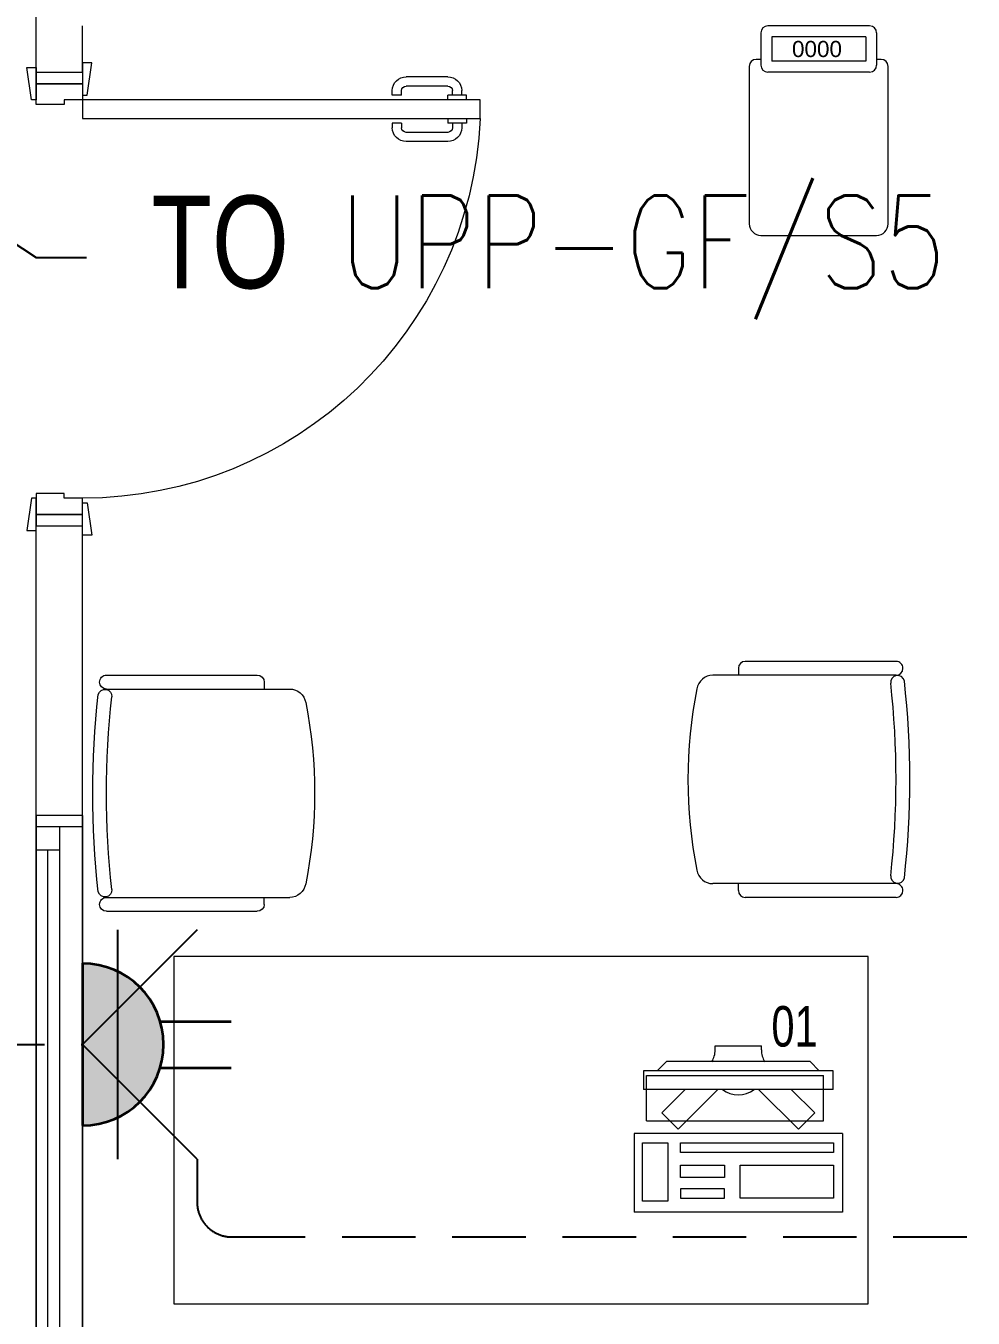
# Model space of a CAD drawing. Header units: inches. Extents: x -12418 to 57169, y -29325 to 19878.
# Drawn here: x 19575 to 21622, y -9238 to -6447 of the extents above; entities that cross this region are included whole.
import ezdxf
from ezdxf import colors
from ezdxf.entities.mleader import LeaderData, LeaderLine
from ezdxf.enums import TextEntityAlignment as Align
from ezdxf.math import Vec2, Vec3

# ---------------------------------------------------------------- set-up
doc = ezdxf.new("R2010")
doc.units = ezdxf.units.IN
doc.header["$LTSCALE"] = 25
doc.header["$MEASUREMENT"] = 0
doc.linetypes.add('DASHDOT', pattern=[25.4, 12.7, -6.35, 0, -6.35])
doc.linetypes.add('HIDDEN', pattern=[9.525, 6.35, -3.175])
doc.layers.get('0').update_dxf_attribs({"color": 8})
doc.layers.get('Defpoints').update_dxf_attribs({"color": 8})
for name, color, linetype, lineweight in [('00-Ground Floor$0$72_EGR_EQP_TAG', 142, 'Continuous', 5), ('00-Ground Floor$0$Aluminum', 251, 'Continuous', 5), ('00-Ground Floor$0$LOADING', 253, 'Continuous', 5), ('00-Ground Floor$0$Walls', 251, 'Continuous', 5), ('00-Ground Floor$0$Wooden Joinery', 251, 'Continuous', 5), ('E-LITE-CIRC @ 100', 6, 'Continuous', 25), ('E-LITE-CLNG-CNDT', 6, 'DASHDOT', 35), ('E-LITE-EXIT-NUMB', 6, 'Continuous', 25), ('E-POWR-FLOR-CNDT', 6, 'HIDDEN', 25), ('E-POWR-WALL @ 100', 4, 'Continuous', 35)]:
    doc.layers.add(name, color=color, linetype=linetype, lineweight=lineweight)
doc.styles.add('00-Ground Floor$0$Standard', font='arial.ttf')
doc.styles.add('00-Ground Floor$0$X3G_ENTITY_257CFD', font='swisscl.ttf', dxfattribs={"height": 200})
doc.styles.add('DC_Simplex', font='SIMPLEX.shx', dxfattribs={"width": 0.7})

# ---------------------------------------------------------------- blocks, each defined once
blk = doc.blocks.new('00-Ground Floor$0$A$C72370EFE')
at = {"layer": '00-Ground Floor$0$Wooden Joinery'}
for p, q in [((-0.01, -0.04), (-0.02, -0.04)), ((-0.01, -0.03), (-0.01, -0.07)), ((0, -0.03), (-0.01, -0.03)), ((0.04, -0.03), (0.05, -0.03)), ((0.05, -0.03), (0.05, -0.07)), ((0.05, -0.04), (0.06, -0.04)), ((-0.05, -0.07), (-0.05, -0.16)), ((-0.03, -0.07), (-0.03, -0.16)), ((-0.01, -0.06), (-0.02, -0.06)), ((0, -0.07), (-0.01, -0.07)), ((0.04, -0.07), (0.05, -0.07)), ((0.05, -0.06), (0.06, -0.06)), ((0.07, -0.07), (0.07, -0.16)), ((0.09, -0.07), (0.09, -0.16)), ((-0.01, -0.17), (-0.02, -0.17)), ((-0.01, -0.19), (-0.02, -0.19)), ((-0.01, -0.17), (-0.01, -0.19)), ((0.05, -0.17), (0.06, -0.17)), ((0.05, -0.17), (0.05, -0.19)), ((0.05, -0.19), (0.06, -0.19))]:
    blk.add_line(p, q, dxfattribs=at)
for centre, radius, start, end in [((-0.02, -0.07), 0.03, 90, 180), ((0.06, -0.07), 0.03, 0, 90), ((-0.02, -0.07), 0.01, 90, 180), ((0.06, -0.07), 0.01, 0, 90), ((-0.02, -0.16), 0.03, 180, 270), ((-0.02, -0.16), 0.01, 180, 270), ((0.06, -0.16), 0.01, 270, 0), ((0.06, -0.16), 0.03, 270, 0)]:
    blk.add_arc(centre, radius, start, end, dxfattribs=at)
blk = doc.blocks.new('00-Ground Floor$0$A$C5DAD61B4')
at = {"layer": '00-Ground Floor$0$Wooden Joinery'}
for points in [[(80, 959.1), (80, 969.1), (10, 979.1), (10, 959.1)], [(940, 959.1), (940, 969.1), (1010, 979.1), (1010, 959.1)], [(70, 859.1), (70, 849.1), (0, 839.1), (0, 859.1)], [(120, 859.1), (120, 0), (80, 0), (80, 859.1)], [(950, 859.1), (950, 849.1), (1020, 839.1), (1020, 859.1)]]:
    blk.add_lwpolyline(points, close=True, dxfattribs=at)
for points in [[(45, 859.1), (45, 959.1), (20, 959.1), (20, 859.1), (45, 859.1)], [(45, 859.1), (80, 859.1), (80, 899.1), (90, 899.1), (90, 959.1), (45, 959.1), (45, 859.1)], [(975, 859.1), (940, 859.1), (940, 899.1), (930, 899.1), (930, 959.1), (975, 959.1), (975, 859.1)], [(975, 859.1), (975, 959.1), (1000, 959.1), (1000, 859.1), (975, 859.1)]]:
    blk.add_lwpolyline(points, dxfattribs=at)
blk.add_arc((80, 859.1), 860, 272.666, 0, dxfattribs=at)
at = {"layer": '00-Ground Floor$0$Wooden Joinery', "xscale": 999.9999999998854, "yscale": 999.9999999998854, "zscale": 999.9999999998854, "rotation": 180}
blk.add_blockref('00-Ground Floor$0$A$C72370EFE', (120, 0), dxfattribs=at)
blk = doc.blocks.new('00-Ground Floor$0$GF21016-P')
at = {"layer": '00-Ground Floor$0$LOADING', "extrusion": (-1.24384e-09, -1.20261e-09, -1)}
for p, q in [((0.0128, 0.0179), (0.0128, 0.4136)), ((0.4628, 0.0179), (0.4628, 0.4136)), ((-0.0172, 0.0179), (-0.0172, 0.3435)), ((-0.0022, 0.3585), (0.0128, 0.3585)), ((0.4778, 0.3585), (0.4628, 0.3585)), ((0.4928, 0.0179), (0.4928, 0.3435)), ((0.4778, 0.0029), (0.4778, 0.0029))]:
    blk.add_line(p, q, dxfattribs=at)
for centre, radius, start, end in [((-0.0478, 0.4136), 0.035, 0, 80.6557), ((-0.2378, -0.5362), 1.0036, 78.7568, 101.2432), ((-0.4278, 0.4136), 0.035, 99.3443, 180), ((0.0022, 0.3435), 0.015, 0, 90), ((-0.4778, 0.3435), 0.015, 90, 180), ((-0.0284, 0.0145), 0.015, 284.3864, 95.5209), ((-0.2378, 1.8928), 1.8749, 263.6341, 276.3659), ((-0.4471, 0.0145), 0.015, 84.4791, 255.6136), ((0.0022, 0.0179), 0.015, 270, 0), ((0.0022, 0.0179), 0.015, 180, 270), ((-0.2378, 1.8734), 1.8855, 263.5119, 276.4881), ((-0.4778, 0.0179), 0.015, 270, 0), ((-0.4778, 0.0179), 0.015, 180, 270)]:
    blk.add_arc(centre, radius, start, end, dxfattribs=at)
blk = doc.blocks.new('00-Ground Floor$0$ITCWLS1-P')
at = {"layer": '00-Ground Floor$0$LOADING'}
for p, q in [((-0.17, 0.45), (-0.17, 0)), ((-0.17, 0.45), (0, 0.45)), ((0, 0.45), (0, 0)), ((-0.2651, 0.43, 0), (-0.3051, 0.43, 0)), ((-0.3051, 0.43, 0), (-0.3051, 0.02, 0)), ((-0.2651, 0.43, 0), (-0.2651, 0.02, 0)), ((-0.1496, 0.4305), (-0.1291, 0.4305)), ((-0.1291, 0.4305), (-0.1291, 0.4089)), ((-0.3251, 0.38, 0), (-0.3051, 0.4, 0)), ((-0.197, 0.4094), (-0.295, 0.4094)), ((-0.295, 0.0264), (-0.295, 0.4094)), ((-0.197, 0.0264), (-0.197, 0.4094)), ((-0.3251, 0.38, 0), (-0.3251, 0.07, 0)), ((-0.3503, 0.275), (-0.3596, 0.275)), ((-0.3596, 0.175), (-0.3596, 0.275)), ((-0.3503, 0.175), (-0.3596, 0.175)), ((-0.3251, 0.07, 0), (-0.3051, 0.05, 0)), ((-0.3051, 0.02, 0), (-0.2651, 0.02, 0)), ((-0.197, 0.0264), (-0.295, 0.0264)), ((-0.17, 0), (0, 0))]:
    blk.add_line(p, q, dxfattribs=at)
at = {"layer": '00-Ground Floor$0$LOADING', "extrusion": (2.48281e-10, 3.18408e-10, -1)}
for p, q in [((-0.2651, 0.3395), (-0.2144, 0.3902)), ((-0.1791, 0.3548), (-0.2144, 0.3902)), ((-0.2651, 0.2688), (-0.1791, 0.3548))]:
    blk.add_line(p, q, dxfattribs=at)
at = {"layer": '00-Ground Floor$0$LOADING', "extrusion": (2.48281e-10, -3.18408e-10, -1)}
for p, q in [((-0.2651, 0.1812), (-0.1791, 0.0952)), ((-0.2651, 0.1105), (-0.2144, 0.0598)), ((-0.1791, 0.0952), (-0.2144, 0.0598))]:
    blk.add_line(p, q, dxfattribs=at)
at = {"layer": '00-Ground Floor$0$LOADING'}
for points in [[(-0.1291, 0.4089), (-0.1291, 0.1), (-0.1496, 0.1), (-0.1496, 0.4305)], [(-0.1496, 0.1), (-0.1496, 0.1), (-0.1496, 0.1), (-0.1496, 0.1), (-0.1496, 0.1), (-0.1496, 0.1), (-0.1496, 0.1), (-0.1496, 0.1), (-0.1496, 0.1)], [(-0.1496, 0.1), (-0.1496, 0.1), (-0.1496, 0.1), (-0.1496, 0.1), (-0.1496, 0.1), (-0.1496, 0.1), (-0.1496, 0.1), (-0.1496, 0.1), (-0.1496, 0.1), (-0.1496, 0.1), (-0.1496, 0.1), (-0.1496, 0.1), (-0.1496, 0.1), (-0.1496, 0.1), (-0.1496, 0.1), (-0.1496, 0.1), (-0.1496, 0.1), (-0.1496, 0.1)], [(-0.1496, 0.1), (-0.1496, 0.1), (-0.1496, 0.1), (-0.1496, 0.1), (-0.1496, 0.1), (-0.1496, 0.1), (-0.1496, 0.1), (-0.1496, 0.1), (-0.1496, 0.1), (-0.1496, 0.1)], [(-0.1496, 0.1), (-0.1496, 0.1), (-0.1496, 0.1), (-0.1496, 0.1), (-0.1496, 0.1), (-0.1496, 0.1), (-0.1496, 0.1)], [(-0.1496, 0.1), (-0.1496, 0.1), (-0.1496, 0.1), (-0.1496, 0.1), (-0.1496, 0.1), (-0.1496, 0.1), (-0.1496, 0.1), (-0.1496, 0.1), (-0.1496, 0.1), (-0.1496, 0.1)], [(-0.1496, 0.1), (-0.1496, 0.1), (-0.1496, 0.1), (-0.1496, 0.1), (-0.1496, 0.1), (-0.1496, 0.1), (-0.1496, 0.1), (-0.1496, 0.1), (-0.1496, 0.1), (-0.1496, 0.1), (-0.1496, 0.1), (-0.1496, 0.1), (-0.1496, 0.1), (-0.1496, 0.1), (-0.1496, 0.1)], [(-0.1496, 0.1), (-0.1496, 0.1), (-0.1496, 0.1), (-0.1496, 0.1), (-0.1496, 0.1), (-0.1496, 0.1), (-0.1496, 0.1), (-0.1496, 0.1), (-0.1496, 0.1), (-0.1496, 0.1)], [(-0.1496, 0.1), (-0.1496, 0.1), (-0.1496, 0.1), (-0.1496, 0.1), (-0.1496, 0.1), (-0.1496, 0.1), (-0.1496, 0.1), (-0.1496, 0.1), (-0.1496, 0.1), (-0.1496, 0.1)], [(-0.1496, 0.1), (-0.1496, 0.1), (-0.1496, 0.1), (-0.1496, 0.1), (-0.1496, 0.1), (-0.1496, 0.1), (-0.1496, 0.1), (-0.1496, 0.1), (-0.1496, 0.1), (-0.1496, 0.1), (-0.1496, 0.1), (-0.1496, 0.1), (-0.1496, 0.1), (-0.1496, 0.1), (-0.1496, 0.1), (-0.1496, 0.1), (-0.1496, 0.1), (-0.1496, 0.1), (-0.1496, 0.1), (-0.1496, 0.1), (-0.1496, 0.1), (-0.1496, 0.1), (-0.1496, 0.1), (-0.1496, 0.1), (-0.1496, 0.1), (-0.1496, 0.1), (-0.1496, 0.1), (-0.1496, 0.1), (-0.1496, 0.1), (-0.1496, 0.1), (-0.1496, 0.1), (-0.1496, 0.1), (-0.1496, 0.1), (-0.1496, 0.1), (-0.1496, 0.1), (-0.1496, 0.1), (-0.1496, 0.1), (-0.1496, 0.1), (-0.1496, 0.1), (-0.1496, 0.1), (-0.1496, 0.1), (-0.1496, 0.1), (-0.1496, 0.1), (-0.1496, 0.1), (-0.1496, 0.1), (-0.1496, 0.1), (-0.1496, 0.1), (-0.1496, 0.1), (-0.1496, 0.1), (-0.1496, 0.1), (-0.1496, 0.1), (-0.1496, 0.1), (-0.1496, 0.1), (-0.1496, 0.1)], [(-0.1496, 0.1), (-0.1496, 0.1), (-0.1496, 0.1), (-0.1496, 0.1), (-0.1496, 0.1), (-0.1496, 0.1), (-0.1496, 0.1), (-0.1496, 0.1), (-0.1496, 0.1), (-0.1496, 0.1), (-0.1496, 0.1), (-0.1496, 0.1), (-0.1496, 0.1), (-0.1496, 0.1), (-0.1496, 0.1), (-0.1496, 0.1), (-0.1496, 0.1), (-0.1496, 0.1), (-0.1496, 0.1), (-0.1496, 0.1), (-0.1496, 0.1), (-0.1496, 0.1), (-0.1496, 0.1), (-0.1496, 0.1), (-0.1496, 0.1), (-0.1496, 0.1), (-0.1496, 0.1), (-0.1496, 0.1), (-0.1496, 0.1), (-0.1496, 0.1), (-0.1496, 0.1), (-0.1496, 0.1), (-0.1496, 0.1), (-0.1496, 0.1), (-0.1496, 0.1), (-0.1496, 0.1), (-0.1496, 0.1), (-0.1496, 0.1), (-0.1496, 0.1), (-0.1496, 0.1), (-0.1496, 0.1), (-0.1496, 0.1), (-0.1496, 0.1), (-0.1496, 0.1), (-0.1496, 0.1), (-0.1496, 0.1), (-0.1496, 0.1), (-0.1496, 0.1), (-0.1496, 0.1), (-0.1496, 0.1), (-0.1496, 0.1), (-0.1496, 0.1), (-0.1496, 0.1), (-0.1496, 0.1), (-0.1496, 0.1), (-0.1496, 0.1), (-0.1496, 0.1), (-0.1496, 0.1), (-0.1496, 0.1), (-0.1496, 0.1), (-0.1496, 0.1), (-0.1496, 0.1), (-0.1496, 0.1), (-0.1496, 0.1), (-0.1496, 0.1), (-0.1496, 0.1), (-0.1496, 0.1), (-0.1496, 0.1), (-0.1496, 0.1), (-0.1496, 0.1), (-0.1496, 0.1), (-0.1496, 0.1), (-0.1496, 0.1), (-0.1496, 0.1), (-0.1496, 0.1), (-0.1496, 0.1), (-0.1496, 0.1), (-0.1496, 0.1), (-0.1496, 0.1), (-0.1496, 0.1), (-0.1496, 0.1), (-0.1496, 0.1), (-0.1496, 0.1), (-0.1496, 0.1), (-0.1496, 0.1), (-0.1496, 0.1), (-0.1496, 0.1), (-0.1496, 0.1), (-0.1496, 0.1)], [(-0.1496, 0.1), (-0.1496, 0.1), (-0.1496, 0.1), (-0.1496, 0.1), (-0.1496, 0.1), (-0.1496, 0.1), (-0.1496, 0.1), (-0.1496, 0.1), (-0.1496, 0.1), (-0.1496, 0.1), (-0.1496, 0.1), (-0.1496, 0.1)], [(-0.1496, 0.1), (-0.1496, 0.1), (-0.1496, 0.1), (-0.1496, 0.1), (-0.1496, 0.1), (-0.1496, 0.1), (-0.1496, 0.1)], [(-0.1496, 0.1), (-0.1496, 0.1), (-0.1496, 0.1), (-0.1496, 0.1), (-0.1496, 0.1), (-0.1496, 0.1), (-0.1496, 0.1), (-0.1496, 0.1), (-0.1496, 0.1), (-0.1496, 0.1), (-0.1496, 0.1), (-0.1496, 0.1), (-0.1496, 0.1), (-0.1496, 0.1), (-0.1496, 0.1), (-0.1496, 0.1), (-0.1496, 0.1)], [(-0.1496, 0.1), (-0.1496, 0.1), (-0.1496, 0.1), (-0.1496, 0.1), (-0.1496, 0.1), (-0.1496, 0.1), (-0.1496, 0.1), (-0.1496, 0.1), (-0.1496, 0.1), (-0.1496, 0.1), (-0.1496, 0.1), (-0.1496, 0.1), (-0.1496, 0.1), (-0.1496, 0.1), (-0.1496, 0.1), (-0.1496, 0.1), (-0.1496, 0.1), (-0.1496, 0.1), (-0.1496, 0.1), (-0.1496, 0.1), (-0.1496, 0.1), (-0.1496, 0.1), (-0.1496, 0.1), (-0.1496, 0.1), (-0.1496, 0.1), (-0.1496, 0.1), (-0.1496, 0.1), (-0.1496, 0.1), (-0.1496, 0.1), (-0.1496, 0.1), (-0.1496, 0.1), (-0.1496, 0.1), (-0.1496, 0.1), (-0.1496, 0.1), (-0.1496, 0.1), (-0.1496, 0.1), (-0.1496, 0.1), (-0.1496, 0.1), (-0.1496, 0.1), (-0.1496, 0.1), (-0.1496, 0.1), (-0.1496, 0.1), (-0.1496, 0.1), (-0.1496, 0.1), (-0.1496, 0.1), (-0.1496, 0.1), (-0.1496, 0.1), (-0.1496, 0.1), (-0.1496, 0.1), (-0.1496, 0.1), (-0.1496, 0.1), (-0.1496, 0.1), (-0.1496, 0.1), (-0.1496, 0.1), (-0.1496, 0.1), (-0.1496, 0.1), (-0.1496, 0.1), (-0.1496, 0.1), (-0.1496, 0.1), (-0.1496, 0.1), (-0.1496, 0.1), (-0.1496, 0.1), (-0.1496, 0.1), (-0.1496, 0.1), (-0.1496, 0.1), (-0.1496, 0.1), (-0.1496, 0.1), (-0.1496, 0.1), (-0.1496, 0.1), (-0.1496, 0.1), (-0.1496, 0.1), (-0.1496, 0.1), (-0.1496, 0.1), (-0.1496, 0.1), (-0.1496, 0.1), (-0.1496, 0.1), (-0.1496, 0.1), (-0.1496, 0.1), (-0.1496, 0.1), (-0.1496, 0.1), (-0.1496, 0.1), (-0.1496, 0.1), (-0.1496, 0.1), (-0.1496, 0.1), (-0.1496, 0.1), (-0.1496, 0.1), (-0.1496, 0.1), (-0.1496, 0.1), (-0.1496, 0.1), (-0.1496, 0.1), (-0.1496, 0.1), (-0.1496, 0.1), (-0.1496, 0.1), (-0.1496, 0.1), (-0.1496, 0.1), (-0.1496, 0.1), (-0.1496, 0.1), (-0.1496, 0.1), (-0.1496, 0.1), (-0.1496, 0.1), (-0.1496, 0.1), (-0.1496, 0.1), (-0.1496, 0.1), (-0.1496, 0.1), (-0.1496, 0.1), (-0.1496, 0.1), (-0.1496, 0.1), (-0.1496, 0.1), (-0.1496, 0.1), (-0.1496, 0.1), (-0.1496, 0.1)], [(-0.1496, 0.1), (-0.1496, 0.1), (-0.1496, 0.1), (-0.1496, 0.1), (-0.1496, 0.1), (-0.1496, 0.1), (-0.1496, 0.1), (-0.1496, 0.1)]]:
    blk.add_lwpolyline(points, dxfattribs=at)
for points in [[(-0.1019, 0.4305), (-0.0304, 0.4305), (-0.0304, 0.2294), (-0.1019, 0.2294)], [(-0.1019, 0.1954), (-0.0747, 0.1954), (-0.0747, 0.1), (-0.1019, 0.1)], [(-0.0304, 0.1954), (-0.0508, 0.1954), (-0.0508, 0.1), (-0.0304, 0.1)], [(-0.1496, 0.1), (-0.1496, 0.1), (-0.1496, 0.1), (-0.1496, 0.1), (-0.1496, 0.1), (-0.1496, 0.1), (-0.1496, 0.1), (-0.1496, 0.1), (-0.1496, 0.1), (-0.1496, 0.1), (-0.1496, 0.1), (-0.1496, 0.1), (-0.1496, 0.1), (-0.1496, 0.1), (-0.1496, 0.1), (-0.1496, 0.1), (-0.1496, 0.1), (-0.1496, 0.1), (-0.1496, 0.1), (-0.1496, 0.1), (-0.1496, 0.1), (-0.1496, 0.1), (-0.1496, 0.1), (-0.1496, 0.1), (-0.1496, 0.1), (-0.1496, 0.1), (-0.1496, 0.1), (-0.1496, 0.1), (-0.1496, 0.1), (-0.1496, 0.1), (-0.1496, 0.1), (-0.1496, 0.1), (-0.1496, 0.1), (-0.1496, 0.1), (-0.1496, 0.1), (-0.1496, 0.1), (-0.1496, 0.1), (-0.1496, 0.1), (-0.1496, 0.1), (-0.1496, 0.1), (-0.1496, 0.1), (-0.1496, 0.1), (-0.1496, 0.1), (-0.1496, 0.1), (-0.1496, 0.1), (-0.1496, 0.1), (-0.1496, 0.1), (-0.1496, 0.1), (-0.1496, 0.1), (-0.1496, 0.1), (-0.1496, 0.1), (-0.1496, 0.1), (-0.1496, 0.1), (-0.1496, 0.1), (-0.1496, 0.1), (-0.1496, 0.1), (-0.1496, 0.1), (-0.1496, 0.1), (-0.1496, 0.1), (-0.1496, 0.1), (-0.1496, 0.1), (-0.1496, 0.1), (-0.1496, 0.1), (-0.1496, 0.1), (-0.1496, 0.1), (-0.1496, 0.1), (-0.1496, 0.1), (-0.1496, 0.1), (-0.1496, 0.1), (-0.1496, 0.1), (-0.1496, 0.1), (-0.1496, 0.1), (-0.1496, 0.1), (-0.1496, 0.1), (-0.1496, 0.1), (-0.1496, 0.1), (-0.1496, 0.1), (-0.1496, 0.1), (-0.1496, 0.1), (-0.1496, 0.1), (-0.1496, 0.1), (-0.1496, 0.1), (-0.1496, 0.1), (-0.1496, 0.1), (-0.1496, 0.1), (-0.1496, 0.1), (-0.1496, 0.1), (-0.1496, 0.1), (-0.1496, 0.1), (-0.1496, 0.1), (-0.1496, 0.1), (-0.1496, 0.1), (-0.1496, 0.1), (-0.1496, 0.1), (-0.1496, 0.1), (-0.1496, 0.1), (-0.1496, 0.1), (-0.1496, 0.1), (-0.1496, 0.1), (-0.1496, 0.1), (-0.1496, 0.1), (-0.1496, 0.1), (-0.1496, 0.1), (-0.1496, 0.1), (-0.1496, 0.1), (-0.1496, 0.1), (-0.1496, 0.1), (-0.1496, 0.1), (-0.1496, 0.1), (-0.1496, 0.1), (-0.1496, 0.1), (-0.1496, 0.1), (-0.1496, 0.1), (-0.1496, 0.1), (-0.1496, 0.1), (-0.1496, 0.1), (-0.1496, 0.1), (-0.1496, 0.1), (-0.1496, 0.1), (-0.1496, 0.1), (-0.1496, 0.1), (-0.1496, 0.1), (-0.1496, 0.1), (-0.1496, 0.1), (-0.1496, 0.1), (-0.1496, 0.1), (-0.1496, 0.1), (-0.1496, 0.1), (-0.1496, 0.1), (-0.1496, 0.1), (-0.1496, 0.1), (-0.1496, 0.1), (-0.1496, 0.1), (-0.1496, 0.1), (-0.1496, 0.1), (-0.1496, 0.1), (-0.1496, 0.1), (-0.1496, 0.1), (-0.1496, 0.1), (-0.1496, 0.1), (-0.1496, 0.1), (-0.1496, 0.1), (-0.1496, 0.1), (-0.1496, 0.1), (-0.1496, 0.1), (-0.1496, 0.1), (-0.1496, 0.1), (-0.1496, 0.1), (-0.1496, 0.1), (-0.1496, 0.1), (-0.1496, 0.1), (-0.1496, 0.1), (-0.1496, 0.1), (-0.1496, 0.1), (-0.1496, 0.1), (-0.1496, 0.1), (-0.1496, 0.1), (-0.1496, 0.1), (-0.1496, 0.1), (-0.1496, 0.1), (-0.1496, 0.1), (-0.1496, 0.1), (-0.1496, 0.1), (-0.1496, 0.1), (-0.1496, 0.1), (-0.1496, 0.1), (-0.1496, 0.1), (-0.1496, 0.1), (-0.1496, 0.1), (-0.1496, 0.1), (-0.1496, 0.1), (-0.1496, 0.1), (-0.1496, 0.1), (-0.1496, 0.1), (-0.1496, 0.1), (-0.1496, 0.1), (-0.1496, 0.1), (-0.1496, 0.1), (-0.1496, 0.1), (-0.1496, 0.1), (-0.1496, 0.1), (-0.1496, 0.1), (-0.1496, 0.1), (-0.1496, 0.1), (-0.1496, 0.1), (-0.1496, 0.1), (-0.1496, 0.1), (-0.1496, 0.1), (-0.1496, 0.1), (-0.1496, 0.1), (-0.1496, 0.1), (-0.1496, 0.1), (-0.1496, 0.1), (-0.1496, 0.1), (-0.1496, 0.1), (-0.1496, 0.1), (-0.1496, 0.1), (-0.1496, 0.1), (-0.1496, 0.1), (-0.1496, 0.1), (-0.1496, 0.1), (-0.1496, 0.1), (-0.1496, 0.1), (-0.1496, 0.1), (-0.1496, 0.1), (-0.1496, 0.1), (-0.1496, 0.1), (-0.1496, 0.1), (-0.1496, 0.1), (-0.1496, 0.1), (-0.1496, 0.1), (-0.1496, 0.1), (-0.1496, 0.1), (-0.1496, 0.1), (-0.1496, 0.1), (-0.1496, 0.1), (-0.1496, 0.1), (-0.1496, 0.1), (-0.1496, 0.1), (-0.1496, 0.1), (-0.1496, 0.1), (-0.1496, 0.1), (-0.1496, 0.1), (-0.1496, 0.1), (-0.1496, 0.1), (-0.1496, 0.1), (-0.1496, 0.1), (-0.1496, 0.1), (-0.1496, 0.1), (-0.1496, 0.1), (-0.1496, 0.1), (-0.1496, 0.1), (-0.1496, 0.1), (-0.1496, 0.1), (-0.1496, 0.1), (-0.1496, 0.1), (-0.1496, 0.1), (-0.1496, 0.1), (-0.1496, 0.1), (-0.1496, 0.1), (-0.1496, 0.1), (-0.1496, 0.1), (-0.1496, 0.1), (-0.1496, 0.1), (-0.1496, 0.1), (-0.1496, 0.1), (-0.1496, 0.1), (-0.1496, 0.1), (-0.1496, 0.1), (-0.1496, 0.1), (-0.1496, 0.1), (-0.1496, 0.1), (-0.1496, 0.1), (-0.1496, 0.1), (-0.1496, 0.1), (-0.1496, 0.1), (-0.1496, 0.1), (-0.1496, 0.1), (-0.1496, 0.1), (-0.1496, 0.1), (-0.1496, 0.1), (-0.1496, 0.1), (-0.1496, 0.1), (-0.1496, 0.1), (-0.1496, 0.1), (-0.1496, 0.1), (-0.1496, 0.1), (-0.1496, 0.1), (-0.1496, 0.1), (-0.1496, 0.1), (-0.1496, 0.1), (-0.1496, 0.1), (-0.1496, 0.1), (-0.1496, 0.1), (-0.1496, 0.1), (-0.1496, 0.1), (-0.1496, 0.1)], [(-0.1496, 0.1), (-0.1496, 0.1), (-0.1496, 0.1), (-0.1496, 0.1), (-0.1496, 0.1), (-0.1496, 0.1), (-0.1496, 0.1), (-0.1496, 0.1), (-0.1496, 0.1), (-0.1496, 0.1), (-0.1496, 0.1), (-0.1496, 0.1), (-0.1496, 0.1), (-0.1496, 0.1), (-0.1496, 0.1), (-0.1496, 0.1), (-0.1496, 0.1), (-0.1496, 0.1), (-0.1496, 0.1), (-0.1496, 0.1), (-0.1496, 0.1), (-0.1496, 0.1), (-0.1496, 0.1), (-0.1496, 0.1), (-0.1496, 0.1), (-0.1496, 0.1), (-0.1496, 0.1), (-0.1496, 0.1), (-0.1496, 0.1), (-0.1496, 0.1), (-0.1496, 0.1), (-0.1496, 0.1), (-0.1496, 0.1), (-0.1496, 0.1), (-0.1496, 0.1), (-0.1496, 0.1), (-0.1496, 0.1), (-0.1496, 0.1), (-0.1496, 0.1), (-0.1496, 0.1), (-0.1496, 0.1), (-0.1496, 0.1), (-0.1496, 0.1), (-0.1496, 0.1), (-0.1496, 0.1), (-0.1496, 0.1), (-0.1496, 0.1), (-0.1496, 0.1), (-0.1496, 0.1), (-0.1496, 0.1), (-0.1496, 0.1), (-0.1496, 0.1), (-0.1496, 0.1), (-0.1496, 0.1), (-0.1496, 0.1), (-0.1496, 0.1), (-0.1496, 0.1), (-0.1496, 0.1), (-0.1496, 0.1), (-0.1496, 0.1), (-0.1496, 0.1), (-0.1496, 0.1), (-0.1496, 0.1), (-0.1496, 0.1), (-0.1496, 0.1), (-0.1496, 0.1), (-0.1496, 0.1), (-0.1496, 0.1), (-0.1496, 0.1), (-0.1496, 0.1), (-0.1496, 0.1), (-0.1496, 0.1), (-0.1496, 0.1), (-0.1496, 0.1), (-0.1496, 0.1), (-0.1496, 0.1), (-0.1496, 0.1), (-0.1496, 0.1), (-0.1496, 0.1), (-0.1496, 0.1), (-0.1496, 0.1), (-0.1496, 0.1), (-0.1496, 0.1), (-0.1496, 0.1), (-0.1496, 0.1), (-0.1496, 0.1), (-0.1496, 0.1), (-0.1496, 0.1), (-0.1496, 0.1), (-0.1496, 0.1), (-0.1496, 0.1), (-0.1496, 0.1), (-0.1496, 0.1), (-0.1496, 0.1), (-0.1496, 0.1), (-0.1496, 0.1), (-0.1496, 0.1), (-0.1496, 0.1), (-0.1496, 0.1), (-0.1496, 0.1), (-0.1496, 0.1), (-0.1496, 0.1), (-0.1496, 0.1), (-0.1496, 0.1), (-0.1496, 0.1), (-0.1496, 0.1), (-0.1496, 0.1), (-0.1496, 0.1), (-0.1496, 0.1), (-0.1496, 0.1), (-0.1496, 0.1), (-0.1496, 0.1), (-0.1496, 0.1), (-0.1496, 0.1), (-0.1496, 0.1), (-0.1496, 0.1), (-0.1496, 0.1), (-0.1496, 0.1), (-0.1496, 0.1), (-0.1496, 0.1), (-0.1496, 0.1), (-0.1496, 0.1), (-0.1496, 0.1), (-0.1496, 0.1), (-0.1496, 0.1), (-0.1496, 0.1), (-0.1496, 0.1), (-0.1496, 0.1), (-0.1496, 0.1), (-0.1496, 0.1), (-0.1496, 0.1), (-0.1496, 0.1), (-0.1496, 0.1), (-0.1496, 0.1), (-0.1496, 0.1), (-0.1496, 0.1), (-0.1496, 0.1), (-0.1496, 0.1), (-0.1496, 0.1), (-0.1496, 0.1), (-0.1496, 0.1), (-0.1496, 0.1), (-0.1496, 0.1), (-0.1496, 0.1), (-0.1496, 0.1), (-0.1496, 0.1), (-0.1496, 0.1), (-0.1496, 0.1), (-0.1496, 0.1), (-0.1496, 0.1), (-0.1496, 0.1), (-0.1496, 0.1), (-0.1496, 0.1), (-0.1496, 0.1), (-0.1496, 0.1), (-0.1496, 0.1), (-0.1496, 0.1), (-0.1496, 0.1), (-0.1496, 0.1), (-0.1496, 0.1), (-0.1496, 0.1), (-0.1496, 0.1), (-0.1496, 0.1), (-0.1496, 0.1), (-0.1496, 0.1), (-0.1496, 0.1), (-0.1496, 0.1), (-0.1496, 0.1), (-0.1496, 0.1), (-0.1496, 0.1), (-0.1496, 0.1), (-0.1496, 0.1), (-0.1496, 0.1), (-0.1496, 0.1), (-0.1496, 0.1), (-0.1496, 0.1), (-0.1496, 0.1), (-0.1496, 0.1), (-0.1496, 0.1), (-0.1496, 0.1), (-0.1496, 0.1), (-0.1496, 0.1), (-0.1496, 0.1), (-0.1496, 0.1), (-0.1496, 0.1), (-0.1496, 0.1), (-0.1496, 0.1), (-0.1496, 0.1), (-0.1496, 0.1), (-0.1496, 0.1), (-0.1496, 0.1), (-0.1496, 0.1), (-0.1496, 0.1), (-0.1496, 0.1), (-0.1496, 0.1), (-0.1496, 0.1), (-0.1496, 0.1), (-0.1496, 0.1), (-0.1496, 0.1), (-0.1496, 0.1), (-0.1496, 0.1), (-0.1496, 0.1), (-0.1496, 0.1), (-0.1496, 0.1), (-0.1496, 0.1), (-0.1496, 0.1), (-0.1496, 0.1), (-0.1496, 0.1), (-0.1496, 0.1), (-0.1496, 0.1), (-0.1496, 0.1), (-0.1496, 0.1), (-0.1496, 0.1), (-0.1496, 0.1)], [(-0.1496, 0.1), (-0.1496, 0.1), (-0.1496, 0.1), (-0.1496, 0.1), (-0.1496, 0.1), (-0.1496, 0.1), (-0.1496, 0.1), (-0.1496, 0.1), (-0.1496, 0.1), (-0.1496, 0.1), (-0.1496, 0.1), (-0.1496, 0.1), (-0.1496, 0.1), (-0.1496, 0.1), (-0.1496, 0.1), (-0.1496, 0.1), (-0.1496, 0.1), (-0.1496, 0.1), (-0.1496, 0.1), (-0.1496, 0.1), (-0.1496, 0.1), (-0.1496, 0.1), (-0.1496, 0.1), (-0.1496, 0.1), (-0.1496, 0.1), (-0.1496, 0.1), (-0.1496, 0.1), (-0.1496, 0.1), (-0.1496, 0.1), (-0.1496, 0.1), (-0.1496, 0.1), (-0.1496, 0.1), (-0.1496, 0.1), (-0.1496, 0.1), (-0.1496, 0.1), (-0.1496, 0.1), (-0.1496, 0.1), (-0.1496, 0.1), (-0.1496, 0.1), (-0.1496, 0.1), (-0.1496, 0.1), (-0.1496, 0.1), (-0.1496, 0.1), (-0.1496, 0.1), (-0.1496, 0.1), (-0.1496, 0.1), (-0.1496, 0.1), (-0.1496, 0.1), (-0.1496, 0.1), (-0.1496, 0.1), (-0.1496, 0.1), (-0.1496, 0.1), (-0.1496, 0.1), (-0.1496, 0.1), (-0.1496, 0.1), (-0.1496, 0.1), (-0.1496, 0.1), (-0.1496, 0.1), (-0.1496, 0.1), (-0.1496, 0.1), (-0.1496, 0.1), (-0.1496, 0.1), (-0.1496, 0.1), (-0.1496, 0.1), (-0.1496, 0.1), (-0.1496, 0.1), (-0.1496, 0.1), (-0.1496, 0.1), (-0.1496, 0.1), (-0.1496, 0.1), (-0.1496, 0.1), (-0.1496, 0.1), (-0.1496, 0.1), (-0.1496, 0.1), (-0.1496, 0.1), (-0.1496, 0.1), (-0.1496, 0.1), (-0.1496, 0.1), (-0.1496, 0.1), (-0.1496, 0.1), (-0.1496, 0.1), (-0.1496, 0.1), (-0.1496, 0.1), (-0.1496, 0.1), (-0.1496, 0.1), (-0.1496, 0.1), (-0.1496, 0.1), (-0.1496, 0.1), (-0.1496, 0.1), (-0.1496, 0.1), (-0.1496, 0.1), (-0.1496, 0.1), (-0.1496, 0.1), (-0.1496, 0.1), (-0.1496, 0.1), (-0.1496, 0.1), (-0.1496, 0.1), (-0.1496, 0.1), (-0.1496, 0.1), (-0.1496, 0.1), (-0.1496, 0.1), (-0.1496, 0.1), (-0.1496, 0.1), (-0.1496, 0.1), (-0.1496, 0.1), (-0.1496, 0.1), (-0.1496, 0.1), (-0.1496, 0.1), (-0.1496, 0.1), (-0.1496, 0.1), (-0.1496, 0.1), (-0.1496, 0.1), (-0.1496, 0.1), (-0.1496, 0.1), (-0.1496, 0.1), (-0.1496, 0.1), (-0.1496, 0.1), (-0.1496, 0.1), (-0.1496, 0.1), (-0.1496, 0.1), (-0.1496, 0.1), (-0.1496, 0.1), (-0.1496, 0.1), (-0.1496, 0.1), (-0.1496, 0.1), (-0.1496, 0.1), (-0.1496, 0.1), (-0.1496, 0.1), (-0.1496, 0.1), (-0.1496, 0.1), (-0.1496, 0.1), (-0.1496, 0.1), (-0.1496, 0.1), (-0.1496, 0.1), (-0.1496, 0.1), (-0.1496, 0.1), (-0.1496, 0.1), (-0.1496, 0.1), (-0.1496, 0.1), (-0.1496, 0.1), (-0.1496, 0.1), (-0.1496, 0.1), (-0.1496, 0.1), (-0.1496, 0.1), (-0.1496, 0.1), (-0.1496, 0.1), (-0.1496, 0.1), (-0.1496, 0.1), (-0.1496, 0.1), (-0.1496, 0.1), (-0.1496, 0.1), (-0.1496, 0.1), (-0.1496, 0.1), (-0.1496, 0.1), (-0.1496, 0.1), (-0.1496, 0.1), (-0.1496, 0.1), (-0.1496, 0.1), (-0.1496, 0.1), (-0.1496, 0.1), (-0.1496, 0.1), (-0.1496, 0.1), (-0.1496, 0.1), (-0.1496, 0.1), (-0.1496, 0.1), (-0.1496, 0.1), (-0.1496, 0.1), (-0.1496, 0.1), (-0.1496, 0.1), (-0.1496, 0.1), (-0.1496, 0.1), (-0.1496, 0.1), (-0.1496, 0.1), (-0.1496, 0.1), (-0.1496, 0.1), (-0.1496, 0.1), (-0.1496, 0.1), (-0.1496, 0.1), (-0.1496, 0.1), (-0.1496, 0.1), (-0.1496, 0.1), (-0.1496, 0.1), (-0.1496, 0.1), (-0.1496, 0.1), (-0.1496, 0.1), (-0.1496, 0.1), (-0.1496, 0.1), (-0.1496, 0.1), (-0.1496, 0.1), (-0.1496, 0.1), (-0.1496, 0.1), (-0.1496, 0.1), (-0.1496, 0.1), (-0.1496, 0.1), (-0.1496, 0.1), (-0.1496, 0.1), (-0.1496, 0.1), (-0.1496, 0.1), (-0.1496, 0.1), (-0.1496, 0.1), (-0.1496, 0.1), (-0.1496, 0.1), (-0.1496, 0.1), (-0.1496, 0.1), (-0.1496, 0.1), (-0.1496, 0.1), (-0.1496, 0.1), (-0.1496, 0.1), (-0.1496, 0.1), (-0.1496, 0.1), (-0.1496, 0.1), (-0.1496, 0.1), (-0.1496, 0.1), (-0.1496, 0.1), (-0.1496, 0.1), (-0.1496, 0.1), (-0.1496, 0.1), (-0.1496, 0.1), (-0.1496, 0.1)], [(-0.1496, 0.0727), (-0.0236, 0.0727), (-0.0236, 0.0182), (-0.1496, 0.0182)]]:
    blk.add_lwpolyline(points, close=True, dxfattribs=at)
for centre, radius, start, end in [((-0.3503, 0.325), 0.05, 270, 300.3093), ((-0.3089, 0.225), 0.0556, 321.9431, 38.0569), ((-0.3503, 0.125), 0.05, 59.6907, 90)]:
    blk.add_arc(centre, radius, start, end, dxfattribs=at)
blk = doc.blocks.new('00-Ground Floor$0$HF13461A-P')
at = {"layer": '00-Ground Floor$0$LOADING'}
for p, q in [((0.2579, 0.4503), (0.0379, 0.4503)), ((0.0229, 0.4353), (0.0229, 0.3653)), ((0.2493, 0.4266), (0.0466, 0.4266)), ((0.0466, 0.4266), (0.0466, 0.3739)), ((0.2493, 0.4266), (0.2493, 0.3739)), ((0.2729, 0.4353), (0.2729, 0.3653)), ((-0.0021, 0.3628), (-0.0021, 0.0228)), ((0.0229, 0.3778), (0.0129, 0.3778)), ((0.2493, 0.3739), (0.0466, 0.3739)), ((0.2829, 0.3778), (0.2729, 0.3778)), ((0.2979, 0.0228), (0.2979, 0.3628)), ((0.2579, 0.3503), (0.0379, 0.3503)), ((0.0229, -0.0022), (0.2729, -0.0022))]:
    blk.add_line(p, q, dxfattribs=at)
for centre, radius, start, end in [((0.0379, 0.4353), 0.015, 90, 180), ((0.2579, 0.4353), 0.015, 0, 90), ((0.0129, 0.3628), 0.015, 90, 180), ((0.0379, 0.3653), 0.015, 180, 270), ((0.2579, 0.3653), 0.015, 270, 0), ((0.2829, 0.3628), 0.015, 0, 90), ((0.0229, 0.0228), 0.025, 180, 270), ((0.2729, 0.0228), 0.025, 270, 0)]:
    blk.add_arc(centre, radius, start, end, dxfattribs=at)
at = {"layer": '00-Ground Floor$0$LOADING', "style": '00-Ground Floor$0$Standard'}
blk.add_text('0000', height=0.03477, dxfattribs=at).set_placement((0.0901, 0.3829))
blk = doc.blocks.new('00-Ground Floor$0$A$C37be4daf')
at = {"layer": '00-Ground Floor$0$Aluminum'}
for p, q in [((1416, 598.2), (216, 598.2)), ((241, 498.2), (241, 598.2)), ((291, 548.2), (291, 598.2)), ((1341, 548.2), (1341, 598.2)), ((1391, 498.2), (1391, 598.2)), ((291, 573.2), (1341, 573.2)), ((1391, 548.2), (241, 548.2)), ((1416, 498.2), (216, 498.2))]:
    blk.add_line(p, q, dxfattribs=at)
at = {"layer": '00-Ground Floor$0$Walls'}
for p, q in [((216, 498.2), (216, 598.2)), ((1416, 498.2), (1416, 598.2))]:
    blk.add_line(p, q, dxfattribs=at)
blk = doc.blocks.new('00-Ground Floor')
at = {"layer": '00-Ground Floor$0$LOADING', "elevation": 0}
blk.add_lwpolyline([(21394.7, -9207.4), (21394.7, -8457.4), (19894.7, -8457.4), (19894.7, -9207.4)], close=True, dxfattribs=at)
at = {"layer": '00-Ground Floor$0$Walls'}
for p, q in [((19597.7, -6547.4, 0), (19597.7, -6347.4, 0)), ((19697.7, -6547.4, 0), (19697.7, -6447.4, 0)), ((19597.7, -6547.4, 0), (19697.7, -6547.4, 0)), ((19597.7, -7527.4, 0), (19697.7, -7527.4, 0)), ((19597.7, -10157.4, 0), (19597.7, -7537.4, 0)), ((19697.7, -9957.4, 0), (19697.7, -7547.4, 0))]:
    blk.add_line(p, q, dxfattribs=at)
at = {"rotation": 90}
blk.add_blockref('00-Ground Floor$0$A$C37be4daf', (20196, -9568.4, 0), dxfattribs=at)
at = {"layer": '00-Ground Floor$0$LOADING', "lineweight": 0, "xscale": 1000, "yscale": 1000, "zscale": 1000}
blk.add_blockref('00-Ground Floor$0$HF13461A-P', (21140.1, -6897.7, 0), dxfattribs=at)
at = {"layer": '00-Ground Floor$0$LOADING', "color": 1, "extrusion": (-2.24019e-05, -2.67576e-11, 1), "xscale": -1000.000000000003, "yscale": 1000.000000000003, "zscale": -1000.000000000003, "rotation": 90.00002511235276}
blk.add_blockref('00-Ground Floor$0$GF21016-P', (21472.9, -7837, -0.5), dxfattribs=at)
at = {"layer": '00-Ground Floor$0$LOADING', "color": 1, "extrusion": (-1.86519e-05, -4.75185e-05, 1), "xscale": 1000.000000000001, "yscale": 1000.000000000001, "zscale": -1000.000000000001, "rotation": 269.9999749024568}
blk.add_blockref('00-Ground Floor$0$GF21016-P', (19731.7, -7866.7, 0), dxfattribs=at)
at = {"layer": '00-Ground Floor$0$LOADING', "extrusion": (1.93991e-16, -8.01373e-06, 1), "xscale": 1000.000000000006, "yscale": 1000.000000000006, "zscale": 1000.000000000006, "rotation": 270}
blk.add_blockref('00-Ground Floor$0$ITCWLS1-P', (20889.2, -9009.3, 0.1), dxfattribs=at)
at = {"layer": '00-Ground Floor$0$Wooden Joinery', "xscale": -1, "rotation": 90}
blk.add_blockref('00-Ground Floor$0$A$C5DAD61B4', (20556.8, -6527.4, 0), dxfattribs=at)
at = {"layer": '00-Ground Floor$0$72_EGR_EQP_TAG', "insert": (21235.7, -8564.2, 0), "char_height": 87.47, "attachment_point": 2, "style": '00-Ground Floor$0$X3G_ENTITY_257CFD'}
blk.add_mtext('01', dxfattribs=at)
blk = doc.blocks.new('*U15')
h = blk.add_hatch(color=253)
edge = h.paths.add_edge_path()
edge.add_line((0, 1.75), (0, -1.75))
edge.add_arc((0, 0), 1.75, 90, 270, ccw=False)
for p, q in [((-1.677, 0.5), (-3.211, 0.5)), ((-1.677, -0.5), (-3.211, -0.5))]:
    blk.add_line(p, q)
blk.add_lwpolyline([(0, 1.75, 1), (0, -1.75)], format="xyb", close=True)
at = {"layer": 'Defpoints'}
for p, q in [((-2.475, 2.475), (0, 0)), ((-0.758, -2.475), (-0.758, 2.475)), ((-2.475, -2.475), (0, 0))]:
    blk.add_line(p, q, dxfattribs=at)
at = {"layer": 'E-LITE-EXIT-NUMB', "style": 'DC_Simplex', "width": 0.7, "flags": 8}
blk.add_attdef('TYPE', text='', height=2, rotation=360, dxfattribs=at).set_placement((-2.682, 5.238), align=Align.RIGHT)
blk.add_attdef('CIRCUIT', (2.682, 5.238), '', height=2, rotation=360, dxfattribs=at)
blk = doc.blocks.new('ARR0W')
at = {"color": 45}
blk.add_ellipse((0, 0), major_axis=(0.4, 0), ratio=0.4, dxfattribs=at)
at = {"color": 45, "ltscale": 0.5}
blk.add_solid([(-1.4, 0.167), (-0.4, 0), (-1.4, -0.167)], dxfattribs=at)

msp = doc.modelspace()

# ---------------------------------------------------------------- linework, layer by layer
at = {"layer": 'E-POWR-FLOR-CNDT'}
for points in [[(19849.5, -3675.5), (19199.4, -3791.1, 0.341206), (19143.4, -3863.6), (19143.4, -8572.2, 0.414214), (19218.4, -8647.2), (19697.7, -8647.2)], [(19821.5, -8771), (19945.2, -8894.7), (19945.2, -8987.8, 0.414214), (20020.2, -9062.8), (23602, -9062.8), (23725.8, -8939.1)]]:
    msp.add_lwpolyline(points, format="xyb", dxfattribs=at)

# ---------------------------------------------------------------- block references
at = {"layer": 'E-LITE-CLNG-CNDT'}
msp.add_blockref('00-Ground Floor', (0, 0), dxfattribs=at)
at = {"layer": 'E-POWR-WALL @ 100', "xscale": 100, "yscale": 100, "zscale": 100, "rotation": 180}
msp.add_blockref('*U15', (19697.7, -8647.2, 0), dxfattribs=at)

# ---------------------------------------------------------------- leaders
at = {"layer": 'E-LITE-CIRC @ 100'}
ml = msp.add_multileader_mtext('Standard', dxfattribs=at)
ml.set_content('{\\Fdc_el_romans|c0;\\W0.8;TO\\Fromans|c0; \\Fsimplex|c0;UPP-GF/S23}', color=256, style='DC_Simplex')
ml.set_leader_properties()
ml.set_arrow_properties(name='ARR0W')
ml.build(insert=Vec2(0, 0))
ml.multileader.update_dxf_attribs({"dogleg_length": 200, "arrow_head_size": 140, "scale": 100})
ctx = ml.context
ctx.base_point, ctx.scale, ctx.char_height, ctx.arrow_head_size, ctx.landing_gap_size, ctx.plane_origin, ctx.plane_x_axis, ctx.plane_y_axis = Vec3(20570.6, -6027.5), 100, 200, 140, 140, Vec3(36363.1, -10751.2), Vec3(1, 0.000001, 0), Vec3(-0.000001, 1, 0)
ctx.text_align_type = 2
notes = []
notes.append((ctx, [(1, (1, 1, 0), (22986.1, -6027.5), (-1, -0.000001, 0), 108.8, [(0, [(23424.1, -5623.1)], 0, [])])]))
ctx.mtext.insert, ctx.mtext.text_direction, ctx.mtext.rotation, ctx.mtext.alignment, ctx.mtext.flow_direction = Vec3(22737.3, -5894.2), Vec3(1, 0.000001, 0), 0.000001, 3, 5
ml = msp.add_multileader_mtext('Standard', dxfattribs=at)
ml.set_content('{\\Fdc_el_romans|c0;\\W0.8;TO\\Fromans|c0; \\Fsimplex|c0;UPP-GF/S5}', color=256, style='DC_Simplex')
ml.set_leader_properties()
ml.set_arrow_properties(name='ARR0W')
ml.build(insert=Vec2(0, 0))
ml.multileader.update_dxf_attribs({"dogleg_length": 200, "arrow_head_size": 140, "scale": 100})
ctx = ml.context
ctx.base_point, ctx.scale, ctx.char_height, ctx.arrow_head_size, ctx.landing_gap_size, ctx.plane_origin, ctx.plane_x_axis, ctx.plane_y_axis = Vec3(19706.5, -6947.4), 100, 200, 140, 140, Vec3(34767.5, -13155.4), Vec3(1, 0.000001, 0), Vec3(-0.000001, 1, 0)
notes.append((ctx, [(0, (1, 1, 0), (19597.7, -6947.4), (1, 0.000001, 0), 108.8, [(0, [(19143.4, -6651.8)], 0, [])])]))
ctx.mtext.insert, ctx.mtext.text_direction, ctx.mtext.rotation, ctx.mtext.flow_direction = Vec3(19846.5, -6814.1), Vec3(1, 0.000001, 0), 0.000001, 5
for ctx, leaders in notes:
    for number, flags, end, landing, length, lines in leaders:
        leader = LeaderData()
        leader.index, (leader.has_last_leader_line, leader.has_dogleg_vector, leader.attachment_direction) = number, flags
        leader.last_leader_point, leader.dogleg_vector, leader.dogleg_length = Vec3(end), Vec3(landing), length
        for number, points, colour, breaks in lines:
            line = LeaderLine()
            line.index, line.vertices, line.color, line.breaks = number, Vec3.list(points), colors.encode_raw_color(colour), breaks
            leader.lines.append(line)
        ctx.leaders.append(leader)

doc.saveas('drawing.dxf')
